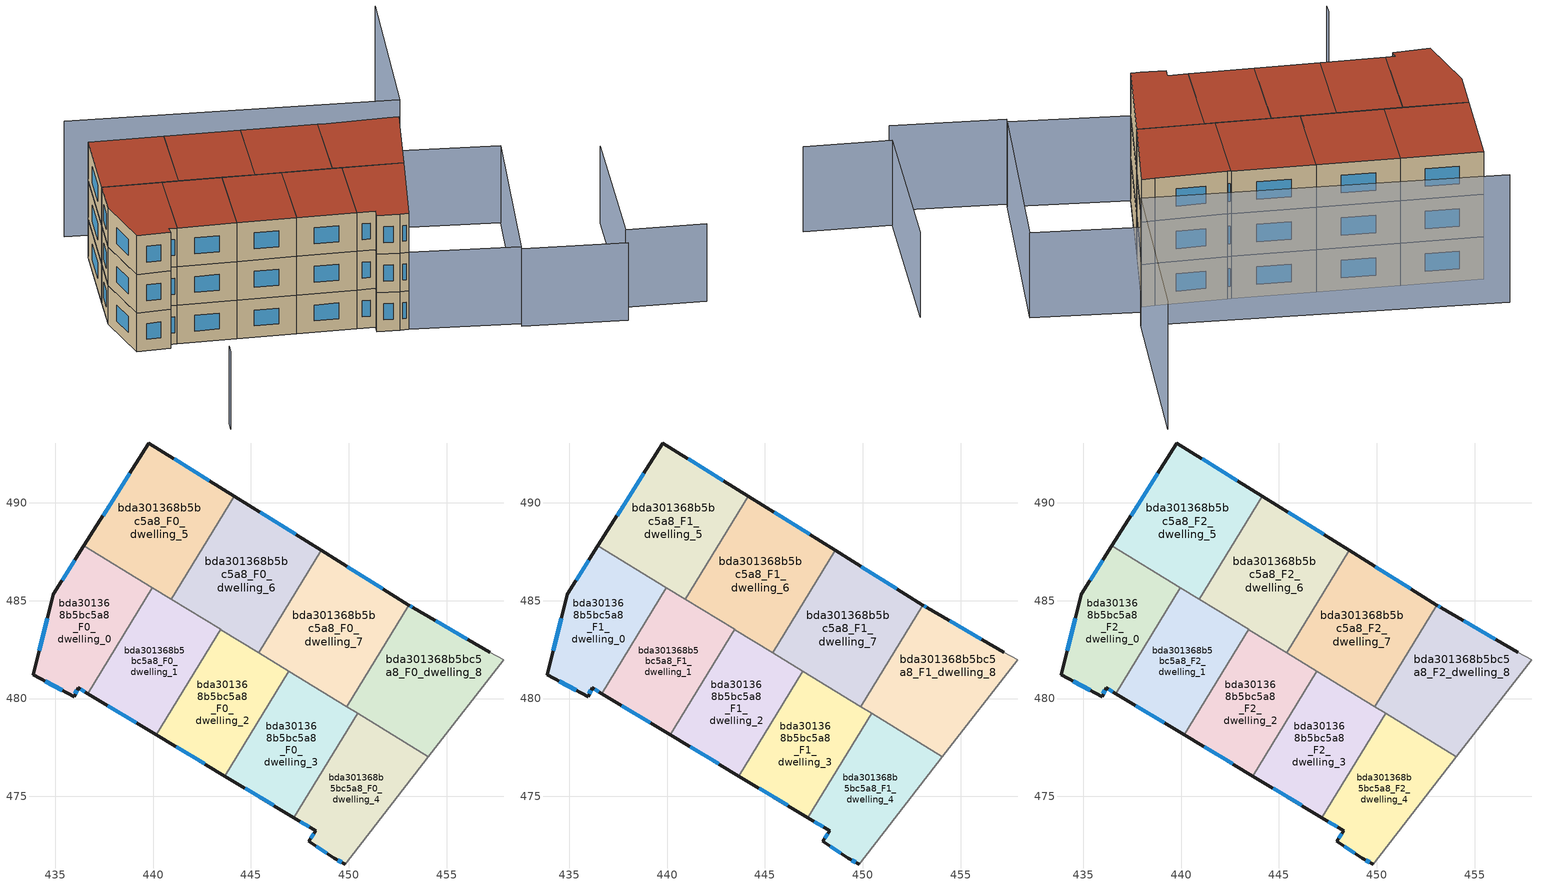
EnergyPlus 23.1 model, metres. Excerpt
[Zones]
bda301368b5bc5a8_F0_dwelling_0
 floor ground (EU_floor_Construction): 439.96,485.66 436.66,480.25 436.16,480.55 435.95,480.1 433.87,481.22 434.88,485.32 436.45,487.8 z0
 wall outside (EU_wall_Construction): 436.45,487.8 434.88,485.32 433.87,481.22 435.95,480.1 436.16,480.55 436.66,480.25 z0:3
 wall to bda301368b5bc5a8_F0_dwelling_1 (EU_wall_Construction): 436.66,480.25 439.96,485.66 z0:3
 wall to bda301368b5bc5a8_F0_dwelling_5 (EU_wall_Construction): 439.96,485.66 436.45,487.8 z0:3
 window (EU_Window_Construction): 436.31,480.47 436.51,480.34 / 436.01,480.24 436.1,480.42 / 434.49,480.89 435.34,480.43 / 434.58,484.11 434.17,482.43 / 435.99,487.07 435.35,486.06 z0.88:2.12
bda301368b5bc5a8_F0_dwelling_1
 floor ground (EU_floor_Construction): 443.44,483.53 440.15,478.15 436.66,480.25 439.96,485.66 z0
 wall outside (EU_wall_Construction): 436.66,480.25 440.15,478.15 z0:3
 wall to bda301368b5bc5a8_F0_dwelling_2 (EU_wall_Construction): 440.15,478.15 443.44,483.53 z0:3
 wall to bda301368b5bc5a8_F0_dwelling_6 (EU_wall_Construction): 443.44,483.53 440.93,485.07 z0:3
 wall to bda301368b5bc5a8_F0_dwelling_5 (EU_wall_Construction): 440.93,485.07 439.96,485.66 z0:3
 window (EU_Window_Construction): 437.69,479.63 439.12,478.77 z0.88:2.12
bda301368b5bc5a8_F0_dwelling_2
 floor ground (EU_floor_Construction): 446.94,481.39 443.67,476.03 440.15,478.15 443.44,483.53 z0
 wall outside (EU_wall_Construction): 440.15,478.15 443.67,476.03 z0:3
 wall to bda301368b5bc5a8_F0_dwelling_3 (EU_wall_Construction): 443.67,476.03 446.94,481.39 z0:3
 wall to bda301368b5bc5a8_F0_dwelling_7 (EU_wall_Construction): 446.94,481.39 445.39,482.34 z0:3
 wall to bda301368b5bc5a8_F0_dwelling_6 (EU_wall_Construction): 445.39,482.34 443.44,483.53 z0:3
 window (EU_Window_Construction): 441.19,477.53 442.63,476.66 z0.88:2.12
bda301368b5bc5a8_F0_dwelling_3
 floor ground (EU_floor_Construction): 450.45,479.24 447.19,473.91 443.67,476.03 446.94,481.39 z0
 wall outside (EU_wall_Construction): 443.67,476.03 447.19,473.91 z0:3
 wall to bda301368b5bc5a8_F0_dwelling_4 (EU_wall_Construction): 447.19,473.91 450.45,479.24 z0:3
 wall to bda301368b5bc5a8_F0_dwelling_8 (EU_wall_Construction): 450.45,479.24 449.89,479.58 z0:3
 wall to bda301368b5bc5a8_F0_dwelling_7 (EU_wall_Construction): 449.89,479.58 446.94,481.39 z0:3
 window (EU_Window_Construction): 444.71,475.41 446.15,474.54 z0.88:2.12
bda301368b5bc5a8_F0_dwelling_4
 floor ground (EU_floor_Construction): 454.07,477.03 449.81,471.54 449.26,471.82 447.96,472.71 448.32,473.23 447.19,473.91 450.45,479.24 z0
 wall outside (EU_wall_Construction): 447.19,473.91 448.32,473.23 447.96,472.71 449.26,471.82 449.81,471.54 z0:3
 wall adiabatic (EU_wall_Construction): 449.81,471.54 454.07,477.03 z0:3
 wall to bda301368b5bc5a8_F0_dwelling_8 (EU_wall_Construction): 454.07,477.03 450.46,479.24 z0:3
 window (EU_Window_Construction): 448.34,472.45 448.88,472.09 / 448.21,473.08 448.06,472.87 / 447.52,473.71 447.99,473.43 / 449.42,471.74 449.65,471.62 z0.88:2.12
bda301368b5bc5a8_F0_dwelling_5
 floor ground (EU_floor_Construction): 444.15,490.34 440.93,485.07 436.45,487.8 439.79,493.07 z0
 wall outside (EU_wall_Construction): 444.15,490.34 439.79,493.07 436.45,487.8 z0:3
 wall to bda301368b5bc5a8_F0_dwelling_6 (EU_wall_Construction): 440.93,485.07 444.15,490.34 z0:3
 window (EU_Window_Construction): 438.8,491.51 437.44,489.36 / 442.86,491.15 441.07,492.26 z0.88:2.12
bda301368b5bc5a8_F0_dwelling_6
 floor ground (EU_floor_Construction): 448.59,487.57 445.39,482.33 440.93,485.07 444.15,490.34 z0
 wall outside (EU_wall_Construction): 448.59,487.57 444.15,490.34 z0:3
 wall to bda301368b5bc5a8_F0_dwelling_7 (EU_wall_Construction): 445.39,482.33 448.59,487.57 z0:3
 window (EU_Window_Construction): 447.28,488.39 445.46,489.52 z0.88:2.12
bda301368b5bc5a8_F0_dwelling_7
 floor ground (EU_floor_Construction): 453.07,484.78 449.89,479.58 445.39,482.33 448.59,487.57 z0
 wall outside (EU_wall_Construction): 453.07,484.78 448.59,487.57 z0:3
 wall to bda301368b5bc5a8_F0_dwelling_8 (EU_wall_Construction): 449.89,479.58 453.07,484.78 z0:3
 window (EU_Window_Construction): 451.75,485.6 449.92,486.75 z0.88:2.12
bda301368b5bc5a8_F0_dwelling_8
 floor ground (EU_floor_Construction): 457.22,482.37 457.92,481.98 454.07,477.03 449.89,479.58 453.07,484.78 453.31,484.63 z0
 wall outside (EU_wall_Construction): 457.22,482.37 453.31,484.63 453.07,484.78 z0:3
 wall adiabatic (EU_wall_Construction): 454.07,477.03 457.92,481.98 457.22,482.37 z0:3
 window (EU_Window_Construction): 453.24,484.68 453.14,484.73 / 456.06,483.04 454.46,483.96 z0.88:2.12
bda301368b5bc5a8_F1_dwelling_0
 floor to bda301368b5bc5a8_F0_dwelling_0 (EU_floor_Construction): 439.96,485.66 436.66,480.25 436.16,480.55 435.95,480.1 433.87,481.22 434.88,485.32 436.45,487.8 z3
 wall outside (EU_wall_Construction): 436.45,487.8 434.88,485.32 433.87,481.22 435.95,480.1 436.16,480.55 436.66,480.25 z3:6
 wall to bda301368b5bc5a8_F1_dwelling_1 (EU_wall_Construction): 436.66,480.25 439.96,485.66 z3:6
 wall to bda301368b5bc5a8_F1_dwelling_5 (EU_wall_Construction): 439.96,485.66 436.45,487.8 z3:6
 window (EU_Window_Construction): 436.31,480.47 436.51,480.34 / 436.01,480.24 436.1,480.42 / 434.49,480.89 435.34,480.43 / 434.58,484.11 434.17,482.43 / 435.99,487.07 435.35,486.06 z3.88:5.12
bda301368b5bc5a8_F1_dwelling_1
 floor to bda301368b5bc5a8_F0_dwelling_1 (EU_floor_Construction): 443.44,483.53 440.15,478.15 436.66,480.25 439.96,485.66 z3
 wall outside (EU_wall_Construction): 436.66,480.25 440.15,478.15 z3:6
 wall to bda301368b5bc5a8_F1_dwelling_2 (EU_wall_Construction): 440.15,478.15 443.44,483.53 z3:6
 wall to bda301368b5bc5a8_F1_dwelling_6 (EU_wall_Construction): 443.44,483.53 440.93,485.07 z3:6
 wall to bda301368b5bc5a8_F1_dwelling_5 (EU_wall_Construction): 440.93,485.07 439.96,485.66 z3:6
 window (EU_Window_Construction): 437.69,479.63 439.12,478.77 z3.88:5.12
bda301368b5bc5a8_F1_dwelling_2
 floor to bda301368b5bc5a8_F0_dwelling_2 (EU_floor_Construction): 446.94,481.39 443.67,476.03 440.15,478.15 443.44,483.53 z3
 wall outside (EU_wall_Construction): 440.15,478.15 443.67,476.03 z3:6
 wall to bda301368b5bc5a8_F1_dwelling_3 (EU_wall_Construction): 443.67,476.03 446.94,481.39 z3:6
 wall to bda301368b5bc5a8_F1_dwelling_7 (EU_wall_Construction): 446.94,481.39 445.39,482.34 z3:6
 wall to bda301368b5bc5a8_F1_dwelling_6 (EU_wall_Construction): 445.39,482.34 443.44,483.53 z3:6
 window (EU_Window_Construction): 441.19,477.53 442.63,476.66 z3.88:5.12
bda301368b5bc5a8_F1_dwelling_3
 floor to bda301368b5bc5a8_F0_dwelling_3 (EU_floor_Construction): 450.45,479.24 447.19,473.91 443.67,476.03 446.94,481.39 z3
 wall outside (EU_wall_Construction): 443.67,476.03 447.19,473.91 z3:6
 wall to bda301368b5bc5a8_F1_dwelling_4 (EU_wall_Construction): 447.19,473.91 450.45,479.24 z3:6
 wall to bda301368b5bc5a8_F1_dwelling_8 (EU_wall_Construction): 450.45,479.24 449.89,479.58 z3:6
 wall to bda301368b5bc5a8_F1_dwelling_7 (EU_wall_Construction): 449.89,479.58 446.94,481.39 z3:6
 window (EU_Window_Construction): 444.71,475.41 446.15,474.54 z3.88:5.12
bda301368b5bc5a8_F1_dwelling_4
 floor to bda301368b5bc5a8_F0_dwelling_4 (EU_floor_Construction): 454.07,477.03 449.81,471.54 449.26,471.82 447.96,472.71 448.32,473.23 447.19,473.91 450.45,479.24 z3
 wall outside (EU_wall_Construction): 447.19,473.91 448.32,473.23 447.96,472.71 449.26,471.82 449.81,471.54 z3:6
 wall adiabatic (EU_wall_Construction): 449.81,471.54 454.07,477.03 z3:6
 wall to bda301368b5bc5a8_F1_dwelling_8 (EU_wall_Construction): 454.07,477.03 450.46,479.24 z3:6
 window (EU_Window_Construction): 448.34,472.45 448.88,472.09 / 448.21,473.08 448.06,472.87 / 447.52,473.71 447.99,473.43 / 449.42,471.74 449.65,471.62 z3.88:5.12
bda301368b5bc5a8_F1_dwelling_5
 floor to bda301368b5bc5a8_F0_dwelling_5 (EU_floor_Construction): 444.15,490.34 440.93,485.07 436.45,487.8 439.79,493.07 z3
 wall outside (EU_wall_Construction): 444.15,490.34 439.79,493.07 436.45,487.8 z3:6
 wall to bda301368b5bc5a8_F1_dwelling_6 (EU_wall_Construction): 440.93,485.07 444.15,490.34 z3:6
 window (EU_Window_Construction): 438.8,491.51 437.44,489.36 / 442.86,491.15 441.07,492.26 z3.88:5.12
bda301368b5bc5a8_F1_dwelling_6
 floor to bda301368b5bc5a8_F0_dwelling_6 (EU_floor_Construction): 448.59,487.57 445.39,482.33 440.93,485.07 444.15,490.34 z3
 wall outside (EU_wall_Construction): 448.59,487.57 444.15,490.34 z3:6
 wall to bda301368b5bc5a8_F1_dwelling_7 (EU_wall_Construction): 445.39,482.33 448.59,487.57 z3:6
 window (EU_Window_Construction): 447.28,488.39 445.46,489.52 z3.88:5.12
bda301368b5bc5a8_F1_dwelling_7
 floor to bda301368b5bc5a8_F0_dwelling_7 (EU_floor_Construction): 453.07,484.78 449.89,479.58 445.39,482.33 448.59,487.57 z3
 wall outside (EU_wall_Construction): 453.07,484.78 448.59,487.57 z3:6
 wall to bda301368b5bc5a8_F1_dwelling_8 (EU_wall_Construction): 449.89,479.58 453.07,484.78 z3:6
 window (EU_Window_Construction): 451.75,485.6 449.92,486.75 z3.88:5.12
bda301368b5bc5a8_F1_dwelling_8
 floor to bda301368b5bc5a8_F0_dwelling_8 (EU_floor_Construction): 457.22,482.37 457.92,481.98 454.07,477.03 449.89,479.58 453.07,484.78 453.31,484.63 z3
 wall outside (EU_wall_Construction): 457.22,482.37 453.31,484.63 453.07,484.78 z3:6
 wall adiabatic (EU_wall_Construction): 454.07,477.03 457.92,481.98 457.22,482.37 z3:6
 window (EU_Window_Construction): 453.24,484.68 453.14,484.73 / 456.06,483.04 454.46,483.96 z3.88:5.12
bda301368b5bc5a8_F2_dwelling_0
 floor to bda301368b5bc5a8_F1_dwelling_0 (EU_floor_Construction): 439.96,485.66 436.66,480.25 436.16,480.55 435.95,480.1 433.87,481.22 434.88,485.32 436.45,487.8 z6
 wall outside (EU_wall_Construction): 436.45,487.8 434.88,485.32 433.87,481.22 435.95,480.1 436.16,480.55 436.66,480.25 z6:9
 wall to bda301368b5bc5a8_F2_dwelling_1 (EU_wall_Construction): 436.66,480.25 439.96,485.66 z6:9
 wall to bda301368b5bc5a8_F2_dwelling_5 (EU_wall_Construction): 439.96,485.66 436.45,487.8 z6:9
 window (EU_Window_Construction): 436.31,480.47 436.51,480.34 / 436.01,480.24 436.1,480.42 / 434.49,480.89 435.34,480.43 / 434.58,484.11 434.17,482.43 / 435.99,487.07 435.35,486.06 z6.88:8.12
 roof outside (EU_roof_Construction): 436.66,480.25 439.96,485.66 436.45,487.8 434.88,485.32 433.87,481.22 435.95,480.1 436.16,480.55 z9
bda301368b5bc5a8_F2_dwelling_1
 floor to bda301368b5bc5a8_F1_dwelling_1 (EU_floor_Construction): 443.44,483.53 440.15,478.15 436.66,480.25 439.96,485.66 z6
 wall outside (EU_wall_Construction): 436.66,480.25 440.15,478.15 z6:9
 wall to bda301368b5bc5a8_F2_dwelling_2 (EU_wall_Construction): 440.15,478.15 443.44,483.53 z6:9
 wall to bda301368b5bc5a8_F2_dwelling_6 (EU_wall_Construction): 443.44,483.53 440.93,485.07 z6:9
 wall to bda301368b5bc5a8_F2_dwelling_5 (EU_wall_Construction): 440.93,485.07 439.96,485.66 z6:9
 window (EU_Window_Construction): 437.69,479.63 439.12,478.77 z6.88:8.12
 roof outside (EU_roof_Construction): 440.15,478.15 443.44,483.53 439.96,485.66 436.66,480.25 z9
bda301368b5bc5a8_F2_dwelling_2
 floor to bda301368b5bc5a8_F1_dwelling_2 (EU_floor_Construction): 446.94,481.39 443.67,476.03 440.15,478.15 443.44,483.53 z6
 wall outside (EU_wall_Construction): 440.15,478.15 443.67,476.03 z6:9
 wall to bda301368b5bc5a8_F2_dwelling_3 (EU_wall_Construction): 443.67,476.03 446.94,481.39 z6:9
 wall to bda301368b5bc5a8_F2_dwelling_7 (EU_wall_Construction): 446.94,481.39 445.39,482.34 z6:9
 wall to bda301368b5bc5a8_F2_dwelling_6 (EU_wall_Construction): 445.39,482.34 443.44,483.53 z6:9
 window (EU_Window_Construction): 441.19,477.53 442.63,476.66 z6.88:8.12
 roof outside (EU_roof_Construction): 443.67,476.03 446.94,481.39 443.44,483.53 440.15,478.15 z9
bda301368b5bc5a8_F2_dwelling_3
 floor to bda301368b5bc5a8_F1_dwelling_3 (EU_floor_Construction): 450.45,479.24 447.19,473.91 443.67,476.03 446.94,481.39 z6
 wall outside (EU_wall_Construction): 443.67,476.03 447.19,473.91 z6:9
 wall to bda301368b5bc5a8_F2_dwelling_4 (EU_wall_Construction): 447.19,473.91 450.45,479.24 z6:9
 wall to bda301368b5bc5a8_F2_dwelling_8 (EU_wall_Construction): 450.45,479.24 449.89,479.58 z6:9
 wall to bda301368b5bc5a8_F2_dwelling_7 (EU_wall_Construction): 449.89,479.58 446.94,481.39 z6:9
 window (EU_Window_Construction): 444.71,475.41 446.15,474.54 z6.88:8.12
 roof outside (EU_roof_Construction): 447.19,473.91 450.45,479.24 446.94,481.39 443.67,476.03 z9
bda301368b5bc5a8_F2_dwelling_4
 floor to bda301368b5bc5a8_F1_dwelling_4 (EU_floor_Construction): 454.07,477.03 449.81,471.54 449.26,471.82 447.96,472.71 448.32,473.23 447.19,473.91 450.45,479.24 z6
 wall outside (EU_wall_Construction): 447.19,473.91 448.32,473.23 447.96,472.71 449.26,471.82 449.81,471.54 z6:9
 wall adiabatic (EU_wall_Construction): 449.81,471.54 454.07,477.03 z6:9
 wall to bda301368b5bc5a8_F2_dwelling_8 (EU_wall_Construction): 454.07,477.03 450.46,479.24 z6:9
 window (EU_Window_Construction): 448.34,472.45 448.88,472.09 / 448.21,473.08 448.06,472.87 / 447.52,473.71 447.99,473.43 / 449.42,471.74 449.65,471.62 z6.88:8.12
 roof outside (EU_roof_Construction): 449.81,471.54 454.07,477.03 450.45,479.24 447.19,473.91 448.32,473.23 447.96,472.71 449.26,471.82 z9
bda301368b5bc5a8_F2_dwelling_5
 floor to bda301368b5bc5a8_F1_dwelling_5 (EU_floor_Construction): 444.15,490.34 440.93,485.07 436.45,487.8 439.79,493.07 z6
 wall outside (EU_wall_Construction): 444.15,490.34 439.79,493.07 436.45,487.8 z6:9
 wall to bda301368b5bc5a8_F2_dwelling_6 (EU_wall_Construction): 440.93,485.07 444.15,490.34 z6:9
 window (EU_Window_Construction): 438.8,491.51 437.44,489.36 / 442.86,491.15 441.07,492.26 z6.88:8.12
 roof outside (EU_roof_Construction): 440.93,485.07 444.15,490.34 439.79,493.07 436.45,487.8 z9
bda301368b5bc5a8_F2_dwelling_6
 floor to bda301368b5bc5a8_F1_dwelling_6 (EU_floor_Construction): 448.59,487.57 445.39,482.33 440.93,485.07 444.15,490.34 z6
 wall outside (EU_wall_Construction): 448.59,487.57 444.15,490.34 z6:9
 wall to bda301368b5bc5a8_F2_dwelling_7 (EU_wall_Construction): 445.39,482.33 448.59,487.57 z6:9
 window (EU_Window_Construction): 447.28,488.39 445.46,489.52 z6.88:8.12
 roof outside (EU_roof_Construction): 445.39,482.33 448.59,487.57 444.15,490.34 440.93,485.07 z9
bda301368b5bc5a8_F2_dwelling_7
 floor to bda301368b5bc5a8_F1_dwelling_7 (EU_floor_Construction): 453.07,484.78 449.89,479.58 445.39,482.33 448.59,487.57 z6
 wall outside (EU_wall_Construction): 453.07,484.78 448.59,487.57 z6:9
 wall to bda301368b5bc5a8_F2_dwelling_8 (EU_wall_Construction): 449.89,479.58 453.07,484.78 z6:9
 window (EU_Window_Construction): 451.75,485.6 449.92,486.75 z6.88:8.12
 roof outside (EU_roof_Construction): 449.89,479.58 453.07,484.78 448.59,487.57 445.39,482.33 z9
bda301368b5bc5a8_F2_dwelling_8
 floor to bda301368b5bc5a8_F1_dwelling_8 (EU_floor_Construction): 457.22,482.37 457.92,481.98 454.07,477.03 449.89,479.58 453.07,484.78 453.31,484.63 z6
 wall outside (EU_wall_Construction): 457.22,482.37 453.31,484.63 453.07,484.78 z6:9
 wall adiabatic (EU_wall_Construction): 454.07,477.03 457.92,481.98 457.22,482.37 z6:9
 window (EU_Window_Construction): 453.24,484.68 453.14,484.73 / 456.06,483.04 454.46,483.96 z6.88:8.12
 roof outside (EU_roof_Construction): 454.07,477.03 457.92,481.98 457.22,482.37 453.31,484.63 453.07,484.78 449.89,479.58 z9
shading: 431.8,469.09 432.19,469.72 / 467.53,461.33 462.86,464.28 / 462.86,464.28 469.04,474.05 / 461.83,462.79 455.86,466.9 / 464,478.49 456.03,467.16 / 456.03,467.16 449.81,471.54 / 449.81,471.54 457.78,482.87 / 457.78,482.87 464,478.49 z0:6; 466.59,494.48 459.49,483.71 / 459.49,483.71 440.45,496.28 z0:9
[Building]
EU S2 Campaign: North Axis=0; Terrain=City; Solar Distribution=FullExterior
[Site:Location]
Montreal-Trudeau.Intl.AP: Latitude=45.4667; Longitude=-73.75; Time Zone=-5; Elevation=36
[SizingPeriod:WeatherFileDays]
AnnualSizingPeriod: Begin Month=1; Begin Day of Month=1; End Month=12; End Day of Month=31; Day of Week for Start Day=Monday; Use Weather File Daylight Saving Period=No; Use Weather File Rain and Snow Indicators=No
[MATERIAL]
EU_InternalMass_Material: Roughness=MediumRough; Thickness=0.1; Conductivity=1; Density=1800; Specific Heat=900; Thermal Absorptance=0.9; Solar Absorptance=0.7; Visible Absorptance=0.7
[MATERIAL:NOMASS] Roughness=MediumRough; Thermal Absorptance=0.9; Solar Absorptance=0.7; Visible Absorptance=0.7
Name | Thermal Resistance
EU_wall_NoMass | 1.609
EU_roof_NoMass | 2.744
EU_floor_NoMass | 1.35572
[WINDOWMATERIAL:SIMPLEGLAZINGSYSTEM]
EU_Window_SimpleGlazing: UFactor=2.99806; Solar Heat Gain Coefficient=0.8; Visible Transmittance=0.8
[CONSTRUCTION]
EU_wall_Construction: EU_wall_NoMass
EU_roof_Construction: EU_roof_NoMass
EU_floor_Construction: EU_floor_NoMass
EU_Window_Construction: EU_Window_SimpleGlazing
EU_InternalMass_Construction: EU_InternalMass_Material
[ZONE] Type=1; Multiplier=1; Ceiling Height=autocalculate; Floor Area=autocalculate; Part of Total Floor Area=Yes
Name | Volume
bda301368b5bc5a8_F0_dwelling_0; bda301368b5bc5a8_F1_dwelling_0; bda301368b5bc5a8_F2_dwelling_0 | 77.4053
bda301368b5bc5a8_F0_dwelling_1; bda301368b5bc5a8_F1_dwelling_1; bda301368b5bc5a8_F2_dwelling_1 | 77.4148
bda301368b5bc5a8_F0_dwelling_2; bda301368b5bc5a8_F1_dwelling_2; bda301368b5bc5a8_F2_dwelling_2 | 77.3936
bda301368b5bc5a8_F0_dwelling_3; bda301368b5bc5a8_F1_dwelling_3; bda301368b5bc5a8_F2_dwelling_3 | 77.4104
bda301368b5bc5a8_F0_dwelling_4; bda301368b5bc5a8_F1_dwelling_4; bda301368b5bc5a8_F2_dwelling_4 | 77.4001
bda301368b5bc5a8_F0_dwelling_5; bda301368b5bc5a8_F1_dwelling_5; bda301368b5bc5a8_F2_dwelling_5 | 96.7478
bda301368b5bc5a8_F0_dwelling_6; bda301368b5bc5a8_F1_dwelling_6; bda301368b5bc5a8_F2_dwelling_6 | 96.7544
bda301368b5bc5a8_F0_dwelling_7; bda301368b5bc5a8_F1_dwelling_7; bda301368b5bc5a8_F2_dwelling_7 | 96.7346
bda301368b5bc5a8_F0_dwelling_8; bda301368b5bc5a8_F1_dwelling_8; bda301368b5bc5a8_F2_dwelling_8 | 96.7449
[INTERNALMASS] Construction=EU_InternalMass_Construction
Name | Zone or ZoneList | Surface Area
bda301368b5bc5a8_F0_dwelling_0_EU_InternalMass | bda301368b5bc5a8_F0_dwelling_0 | 25.8017
bda301368b5bc5a8_F0_dwelling_1_EU_InternalMass | bda301368b5bc5a8_F0_dwelling_1 | 25.8049
bda301368b5bc5a8_F0_dwelling_2_EU_InternalMass | bda301368b5bc5a8_F0_dwelling_2 | 25.7978
bda301368b5bc5a8_F0_dwelling_3_EU_InternalMass | bda301368b5bc5a8_F0_dwelling_3 | 25.8037
bda301368b5bc5a8_F0_dwelling_4_EU_InternalMass | bda301368b5bc5a8_F0_dwelling_4 | 25.7995
bda301368b5bc5a8_F0_dwelling_5_EU_InternalMass | bda301368b5bc5a8_F0_dwelling_5 | 32.2493
bda301368b5bc5a8_F0_dwelling_6_EU_InternalMass | bda301368b5bc5a8_F0_dwelling_6 | 32.2519
bda301368b5bc5a8_F0_dwelling_7_EU_InternalMass | bda301368b5bc5a8_F0_dwelling_7 | 32.2448
bda301368b5bc5a8_F0_dwelling_8_EU_InternalMass | bda301368b5bc5a8_F0_dwelling_8 | 32.2486
bda301368b5bc5a8_F1_dwelling_0_EU_InternalMass | bda301368b5bc5a8_F1_dwelling_0 | 25.8017
bda301368b5bc5a8_F1_dwelling_1_EU_InternalMass | bda301368b5bc5a8_F1_dwelling_1 | 25.8049
bda301368b5bc5a8_F1_dwelling_2_EU_InternalMass | bda301368b5bc5a8_F1_dwelling_2 | 25.7978
bda301368b5bc5a8_F1_dwelling_3_EU_InternalMass | bda301368b5bc5a8_F1_dwelling_3 | 25.8037
bda301368b5bc5a8_F1_dwelling_4_EU_InternalMass | bda301368b5bc5a8_F1_dwelling_4 | 25.7995
bda301368b5bc5a8_F1_dwelling_5_EU_InternalMass | bda301368b5bc5a8_F1_dwelling_5 | 32.2493
bda301368b5bc5a8_F1_dwelling_6_EU_InternalMass | bda301368b5bc5a8_F1_dwelling_6 | 32.2519
bda301368b5bc5a8_F1_dwelling_7_EU_InternalMass | bda301368b5bc5a8_F1_dwelling_7 | 32.2448
bda301368b5bc5a8_F1_dwelling_8_EU_InternalMass | bda301368b5bc5a8_F1_dwelling_8 | 32.2486
bda301368b5bc5a8_F2_dwelling_0_EU_InternalMass | bda301368b5bc5a8_F2_dwelling_0 | 25.8017
bda301368b5bc5a8_F2_dwelling_1_EU_InternalMass | bda301368b5bc5a8_F2_dwelling_1 | 25.8049
bda301368b5bc5a8_F2_dwelling_2_EU_InternalMass | bda301368b5bc5a8_F2_dwelling_2 | 25.7978
bda301368b5bc5a8_F2_dwelling_3_EU_InternalMass | bda301368b5bc5a8_F2_dwelling_3 | 25.8037
bda301368b5bc5a8_F2_dwelling_4_EU_InternalMass | bda301368b5bc5a8_F2_dwelling_4 | 25.7995
bda301368b5bc5a8_F2_dwelling_5_EU_InternalMass | bda301368b5bc5a8_F2_dwelling_5 | 32.2493
bda301368b5bc5a8_F2_dwelling_6_EU_InternalMass | bda301368b5bc5a8_F2_dwelling_6 | 32.2519
bda301368b5bc5a8_F2_dwelling_7_EU_InternalMass | bda301368b5bc5a8_F2_dwelling_7 | 32.2448
bda301368b5bc5a8_F2_dwelling_8_EU_InternalMass | bda301368b5bc5a8_F2_dwelling_8 | 32.2486
[OTHEREQUIPMENT] Fuel Type=Electricity; Design Level Calculation Method=Watts/Area; Power per Zone Floor Area=1; Fraction Latent=0; Fraction Radiant=0; Fraction Lost=0; Carbon Dioxide Generation Rate=0; EndUse Subcategory=EU_Step8_InternalGains
Name | Zone or ZoneList or Space or SpaceList | Schedule
EU_Step8_InternalGain_bda301368b5bc5a8_F0_dwelling_0_f000 | bda301368b5bc5a8_F0_dwelling_0 | EU_Step8_GainSchedule_bda301368b5bc5a8_F0_dwelling_0_f000
EU_Step8_InternalGain_bda301368b5bc5a8_F0_dwelling_1_f000 | bda301368b5bc5a8_F0_dwelling_1 | EU_Step8_GainSchedule_bda301368b5bc5a8_F0_dwelling_1_f000
EU_Step8_InternalGain_bda301368b5bc5a8_F0_dwelling_2_f000 | bda301368b5bc5a8_F0_dwelling_2 | EU_Step8_GainSchedule_bda301368b5bc5a8_F0_dwelling_2_f000
EU_Step8_InternalGain_bda301368b5bc5a8_F0_dwelling_3_f000 | bda301368b5bc5a8_F0_dwelling_3 | EU_Step8_GainSchedule_bda301368b5bc5a8_F0_dwelling_3_f000
EU_Step8_InternalGain_bda301368b5bc5a8_F0_dwelling_4_f000 | bda301368b5bc5a8_F0_dwelling_4 | EU_Step8_GainSchedule_bda301368b5bc5a8_F0_dwelling_4_f000
EU_Step8_InternalGain_bda301368b5bc5a8_F0_dwelling_5_f000 | bda301368b5bc5a8_F0_dwelling_5 | EU_Step8_GainSchedule_bda301368b5bc5a8_F0_dwelling_5_f000
EU_Step8_InternalGain_bda301368b5bc5a8_F0_dwelling_6_f000 | bda301368b5bc5a8_F0_dwelling_6 | EU_Step8_GainSchedule_bda301368b5bc5a8_F0_dwelling_6_f000
EU_Step8_InternalGain_bda301368b5bc5a8_F0_dwelling_7_f000 | bda301368b5bc5a8_F0_dwelling_7 | EU_Step8_GainSchedule_bda301368b5bc5a8_F0_dwelling_7_f000
EU_Step8_InternalGain_bda301368b5bc5a8_F0_dwelling_8_f000 | bda301368b5bc5a8_F0_dwelling_8 | EU_Step8_GainSchedule_bda301368b5bc5a8_F0_dwelling_8_f000
EU_Step8_InternalGain_bda301368b5bc5a8_F1_dwelling_0_f000 | bda301368b5bc5a8_F1_dwelling_0 | EU_Step8_GainSchedule_bda301368b5bc5a8_F1_dwelling_0_f000
EU_Step8_InternalGain_bda301368b5bc5a8_F1_dwelling_1_f000 | bda301368b5bc5a8_F1_dwelling_1 | EU_Step8_GainSchedule_bda301368b5bc5a8_F1_dwelling_1_f000
EU_Step8_InternalGain_bda301368b5bc5a8_F1_dwelling_2_f000 | bda301368b5bc5a8_F1_dwelling_2 | EU_Step8_GainSchedule_bda301368b5bc5a8_F1_dwelling_2_f000
EU_Step8_InternalGain_bda301368b5bc5a8_F1_dwelling_3_f000 | bda301368b5bc5a8_F1_dwelling_3 | EU_Step8_GainSchedule_bda301368b5bc5a8_F1_dwelling_3_f000
EU_Step8_InternalGain_bda301368b5bc5a8_F1_dwelling_4_f000 | bda301368b5bc5a8_F1_dwelling_4 | EU_Step8_GainSchedule_bda301368b5bc5a8_F1_dwelling_4_f000
EU_Step8_InternalGain_bda301368b5bc5a8_F1_dwelling_5_f000 | bda301368b5bc5a8_F1_dwelling_5 | EU_Step8_GainSchedule_bda301368b5bc5a8_F1_dwelling_5_f000
EU_Step8_InternalGain_bda301368b5bc5a8_F1_dwelling_6_f000 | bda301368b5bc5a8_F1_dwelling_6 | EU_Step8_GainSchedule_bda301368b5bc5a8_F1_dwelling_6_f000
EU_Step8_InternalGain_bda301368b5bc5a8_F1_dwelling_7_f000 | bda301368b5bc5a8_F1_dwelling_7 | EU_Step8_GainSchedule_bda301368b5bc5a8_F1_dwelling_7_f000
EU_Step8_InternalGain_bda301368b5bc5a8_F1_dwelling_8_f000 | bda301368b5bc5a8_F1_dwelling_8 | EU_Step8_GainSchedule_bda301368b5bc5a8_F1_dwelling_8_f000
EU_Step8_InternalGain_bda301368b5bc5a8_F2_dwelling_0_f000 | bda301368b5bc5a8_F2_dwelling_0 | EU_Step8_GainSchedule_bda301368b5bc5a8_F2_dwelling_0_f000
EU_Step8_InternalGain_bda301368b5bc5a8_F2_dwelling_1_f000 | bda301368b5bc5a8_F2_dwelling_1 | EU_Step8_GainSchedule_bda301368b5bc5a8_F2_dwelling_1_f000
EU_Step8_InternalGain_bda301368b5bc5a8_F2_dwelling_2_f000 | bda301368b5bc5a8_F2_dwelling_2 | EU_Step8_GainSchedule_bda301368b5bc5a8_F2_dwelling_2_f000
EU_Step8_InternalGain_bda301368b5bc5a8_F2_dwelling_3_f000 | bda301368b5bc5a8_F2_dwelling_3 | EU_Step8_GainSchedule_bda301368b5bc5a8_F2_dwelling_3_f000
EU_Step8_InternalGain_bda301368b5bc5a8_F2_dwelling_4_f000 | bda301368b5bc5a8_F2_dwelling_4 | EU_Step8_GainSchedule_bda301368b5bc5a8_F2_dwelling_4_f000
EU_Step8_InternalGain_bda301368b5bc5a8_F2_dwelling_5_f000 | bda301368b5bc5a8_F2_dwelling_5 | EU_Step8_GainSchedule_bda301368b5bc5a8_F2_dwelling_5_f000
EU_Step8_InternalGain_bda301368b5bc5a8_F2_dwelling_6_f000 | bda301368b5bc5a8_F2_dwelling_6 | EU_Step8_GainSchedule_bda301368b5bc5a8_F2_dwelling_6_f000
EU_Step8_InternalGain_bda301368b5bc5a8_F2_dwelling_7_f000 | bda301368b5bc5a8_F2_dwelling_7 | EU_Step8_GainSchedule_bda301368b5bc5a8_F2_dwelling_7_f000
EU_Step8_InternalGain_bda301368b5bc5a8_F2_dwelling_8_f000 | bda301368b5bc5a8_F2_dwelling_8 | EU_Step8_GainSchedule_bda301368b5bc5a8_F2_dwelling_8_f000
[ZONEVENTILATION:DESIGNFLOWRATE] Schedule=EU_AlwaysOn; Design Flow Rate Calculation Method=AirChanges/Hour; Air Changes per Hour=0.684414; Ventilation Type=Natural; Fan Pressure Rise=0; Fan Total Efficiency=1; Constant Term Coefficient=1; Temperature Term Coefficient=0; Velocity Term Coefficient=0; Velocity Squared Term Coefficient=0; Minimum Indoor Temperature=-100; Maximum Indoor Temperature=100; Delta Temperature=-100; Minimum Outdoor Temperature=-100; Maximum Outdoor Temperature=100; Maximum Wind Speed=40
Name | Zone or ZoneList or Space or SpaceList
EU_ConstantAir_bda301368b5bc5a8_F0_dwelling_0 | bda301368b5bc5a8_F0_dwelling_0
EU_ConstantAir_bda301368b5bc5a8_F0_dwelling_1 | bda301368b5bc5a8_F0_dwelling_1
EU_ConstantAir_bda301368b5bc5a8_F0_dwelling_2 | bda301368b5bc5a8_F0_dwelling_2
EU_ConstantAir_bda301368b5bc5a8_F0_dwelling_3 | bda301368b5bc5a8_F0_dwelling_3
EU_ConstantAir_bda301368b5bc5a8_F0_dwelling_4 | bda301368b5bc5a8_F0_dwelling_4
EU_ConstantAir_bda301368b5bc5a8_F0_dwelling_5 | bda301368b5bc5a8_F0_dwelling_5
EU_ConstantAir_bda301368b5bc5a8_F0_dwelling_6 | bda301368b5bc5a8_F0_dwelling_6
EU_ConstantAir_bda301368b5bc5a8_F0_dwelling_7 | bda301368b5bc5a8_F0_dwelling_7
EU_ConstantAir_bda301368b5bc5a8_F0_dwelling_8 | bda301368b5bc5a8_F0_dwelling_8
EU_ConstantAir_bda301368b5bc5a8_F1_dwelling_0 | bda301368b5bc5a8_F1_dwelling_0
EU_ConstantAir_bda301368b5bc5a8_F1_dwelling_1 | bda301368b5bc5a8_F1_dwelling_1
EU_ConstantAir_bda301368b5bc5a8_F1_dwelling_2 | bda301368b5bc5a8_F1_dwelling_2
EU_ConstantAir_bda301368b5bc5a8_F1_dwelling_3 | bda301368b5bc5a8_F1_dwelling_3
EU_ConstantAir_bda301368b5bc5a8_F1_dwelling_4 | bda301368b5bc5a8_F1_dwelling_4
EU_ConstantAir_bda301368b5bc5a8_F1_dwelling_5 | bda301368b5bc5a8_F1_dwelling_5
EU_ConstantAir_bda301368b5bc5a8_F1_dwelling_6 | bda301368b5bc5a8_F1_dwelling_6
EU_ConstantAir_bda301368b5bc5a8_F1_dwelling_7 | bda301368b5bc5a8_F1_dwelling_7
EU_ConstantAir_bda301368b5bc5a8_F1_dwelling_8 | bda301368b5bc5a8_F1_dwelling_8
EU_ConstantAir_bda301368b5bc5a8_F2_dwelling_0 | bda301368b5bc5a8_F2_dwelling_0
EU_ConstantAir_bda301368b5bc5a8_F2_dwelling_1 | bda301368b5bc5a8_F2_dwelling_1
EU_ConstantAir_bda301368b5bc5a8_F2_dwelling_2 | bda301368b5bc5a8_F2_dwelling_2
EU_ConstantAir_bda301368b5bc5a8_F2_dwelling_3 | bda301368b5bc5a8_F2_dwelling_3
EU_ConstantAir_bda301368b5bc5a8_F2_dwelling_4 | bda301368b5bc5a8_F2_dwelling_4
EU_ConstantAir_bda301368b5bc5a8_F2_dwelling_5 | bda301368b5bc5a8_F2_dwelling_5
EU_ConstantAir_bda301368b5bc5a8_F2_dwelling_6 | bda301368b5bc5a8_F2_dwelling_6
EU_ConstantAir_bda301368b5bc5a8_F2_dwelling_7 | bda301368b5bc5a8_F2_dwelling_7
EU_ConstantAir_bda301368b5bc5a8_F2_dwelling_8 | bda301368b5bc5a8_F2_dwelling_8
[HVACTEMPLATE:THERMOSTAT] Constant Heating Setpoint=20; Constant Cooling Setpoint=50
EU_HeatOnly_bda301368b5bc5a8_F0_dwelling_0; EU_HeatOnly_bda301368b5bc5a8_F0_dwelling_1; EU_HeatOnly_bda301368b5bc5a8_F0_dwelling_2; EU_HeatOnly_bda301368b5bc5a8_F0_dwelling_3; EU_HeatOnly_bda301368b5bc5a8_F0_dwelling_4; EU_HeatOnly_bda301368b5bc5a8_F0_dwelling_5; EU_HeatOnly_bda301368b5bc5a8_F0_dwelling_6; EU_HeatOnly_bda301368b5bc5a8_F0_dwelling_7; EU_HeatOnly_bda301368b5bc5a8_F0_dwelling_8; EU_HeatOnly_bda301368b5bc5a8_F1_dwelling_0; EU_HeatOnly_bda301368b5bc5a8_F1_dwelling_1; EU_HeatOnly_bda301368b5bc5a8_F1_dwelling_2; EU_HeatOnly_bda301368b5bc5a8_F1_dwelling_3; EU_HeatOnly_bda301368b5bc5a8_F1_dwelling_4; EU_HeatOnly_bda301368b5bc5a8_F1_dwelling_5; EU_HeatOnly_bda301368b5bc5a8_F1_dwelling_6; EU_HeatOnly_bda301368b5bc5a8_F1_dwelling_7; EU_HeatOnly_bda301368b5bc5a8_F1_dwelling_8; EU_HeatOnly_bda301368b5bc5a8_F2_dwelling_0; EU_HeatOnly_bda301368b5bc5a8_F2_dwelling_1; EU_HeatOnly_bda301368b5bc5a8_F2_dwelling_2; EU_HeatOnly_bda301368b5bc5a8_F2_dwelling_3; EU_HeatOnly_bda301368b5bc5a8_F2_dwelling_4; EU_HeatOnly_bda301368b5bc5a8_F2_dwelling_5; EU_HeatOnly_bda301368b5bc5a8_F2_dwelling_6; EU_HeatOnly_bda301368b5bc5a8_F2_dwelling_7; EU_HeatOnly_bda301368b5bc5a8_F2_dwelling_8
[HVACTEMPLATE:ZONE:IDEALLOADSAIRSYSTEM] System Availability Schedule=EU_AlwaysOn; Maximum Heating Supply Air Temperature=50; Minimum Cooling Supply Air Temperature=13; Maximum Heating Supply Air Humidity Ratio=0.0156; Minimum Cooling Supply Air Humidity Ratio=0.0077; Heating Limit=NoLimit; Cooling Limit=NoLimit; Heating Availability Schedule=EU_AlwaysOn; Cooling Availability Schedule=EU_CoolingOff; Dehumidification Control Type=ConstantSensibleHeatRatio; Cooling Sensible Heat Ratio=0.7; Dehumidification Setpoint=60; Humidification Control Type=None; Humidification Setpoint=30; Outdoor Air Method=None; Outdoor Air Flow Rate per Person=0.00944; Outdoor Air Flow Rate per Zone Floor Area=0; Outdoor Air Flow Rate per Zone=0; Demand Controlled Ventilation Type=None; Outdoor Air Economizer Type=NoEconomizer; Heat Recovery Type=None; Sensible Heat Recovery Effectiveness=0.7; Latent Heat Recovery Effectiveness=0.65
Name | Template Thermostat
bda301368b5bc5a8_F0_dwelling_0 | EU_HeatOnly_bda301368b5bc5a8_F0_dwelling_0
bda301368b5bc5a8_F0_dwelling_1 | EU_HeatOnly_bda301368b5bc5a8_F0_dwelling_1
bda301368b5bc5a8_F0_dwelling_2 | EU_HeatOnly_bda301368b5bc5a8_F0_dwelling_2
bda301368b5bc5a8_F0_dwelling_3 | EU_HeatOnly_bda301368b5bc5a8_F0_dwelling_3
bda301368b5bc5a8_F0_dwelling_4 | EU_HeatOnly_bda301368b5bc5a8_F0_dwelling_4
bda301368b5bc5a8_F0_dwelling_5 | EU_HeatOnly_bda301368b5bc5a8_F0_dwelling_5
bda301368b5bc5a8_F0_dwelling_6 | EU_HeatOnly_bda301368b5bc5a8_F0_dwelling_6
bda301368b5bc5a8_F0_dwelling_7 | EU_HeatOnly_bda301368b5bc5a8_F0_dwelling_7
bda301368b5bc5a8_F0_dwelling_8 | EU_HeatOnly_bda301368b5bc5a8_F0_dwelling_8
bda301368b5bc5a8_F1_dwelling_0 | EU_HeatOnly_bda301368b5bc5a8_F1_dwelling_0
bda301368b5bc5a8_F1_dwelling_1 | EU_HeatOnly_bda301368b5bc5a8_F1_dwelling_1
bda301368b5bc5a8_F1_dwelling_2 | EU_HeatOnly_bda301368b5bc5a8_F1_dwelling_2
bda301368b5bc5a8_F1_dwelling_3 | EU_HeatOnly_bda301368b5bc5a8_F1_dwelling_3
bda301368b5bc5a8_F1_dwelling_4 | EU_HeatOnly_bda301368b5bc5a8_F1_dwelling_4
bda301368b5bc5a8_F1_dwelling_5 | EU_HeatOnly_bda301368b5bc5a8_F1_dwelling_5
bda301368b5bc5a8_F1_dwelling_6 | EU_HeatOnly_bda301368b5bc5a8_F1_dwelling_6
bda301368b5bc5a8_F1_dwelling_7 | EU_HeatOnly_bda301368b5bc5a8_F1_dwelling_7
bda301368b5bc5a8_F1_dwelling_8 | EU_HeatOnly_bda301368b5bc5a8_F1_dwelling_8
bda301368b5bc5a8_F2_dwelling_0 | EU_HeatOnly_bda301368b5bc5a8_F2_dwelling_0
bda301368b5bc5a8_F2_dwelling_1 | EU_HeatOnly_bda301368b5bc5a8_F2_dwelling_1
bda301368b5bc5a8_F2_dwelling_2 | EU_HeatOnly_bda301368b5bc5a8_F2_dwelling_2
bda301368b5bc5a8_F2_dwelling_3 | EU_HeatOnly_bda301368b5bc5a8_F2_dwelling_3
bda301368b5bc5a8_F2_dwelling_4 | EU_HeatOnly_bda301368b5bc5a8_F2_dwelling_4
bda301368b5bc5a8_F2_dwelling_5 | EU_HeatOnly_bda301368b5bc5a8_F2_dwelling_5
bda301368b5bc5a8_F2_dwelling_6 | EU_HeatOnly_bda301368b5bc5a8_F2_dwelling_6
bda301368b5bc5a8_F2_dwelling_7 | EU_HeatOnly_bda301368b5bc5a8_F2_dwelling_7
bda301368b5bc5a8_F2_dwelling_8 | EU_HeatOnly_bda301368b5bc5a8_F2_dwelling_8
[SIZING:ZONE] Zone Cooling Design Supply Air Temperature Input Method=SupplyAirTemperature; Zone Cooling Design Supply Air Temperature=13; Zone Heating Design Supply Air Temperature Input Method=SupplyAirTemperature; Zone Heating Design Supply Air Temperature=50; Zone Cooling Design Supply Air Humidity Ratio=0.008; Zone Heating Design Supply Air Humidity Ratio=0.008; Cooling Design Air Flow Method=DesignDay; Cooling Design Air Flow Rate=0; Cooling Minimum Air Flow per Zone Floor Area=0.000762; Cooling Minimum Air Flow=0; Cooling Minimum Air Flow Fraction=0.2; Heating Design Air Flow Method=DesignDay; Heating Design Air Flow Rate=0; Heating Maximum Air Flow per Zone Floor Area=0.002032; Heating Maximum Air Flow=0.141576; Heating Maximum Air Flow Fraction=0.3; Account for Dedicated Outdoor Air System=No; Dedicated Outdoor Air System Control Strategy=NeutralSupplyAir; Dedicated Outdoor Air Low Setpoint Temperature for Design=autosize; Dedicated Outdoor Air High Setpoint Temperature for Design=autosize; Zone Load Sizing Method=Sensible Load Only No Latent Load; Zone Latent Cooling Design Supply Air Humidity Ratio Input Method=HumidityRatioDifference; Zone Cooling Design Supply Air Humidity Ratio Difference=0.005; Zone Latent Heating Design Supply Air Humidity Ratio Input Method=HumidityRatioDifference; Zone Humidification Design Supply Air Humidity Ratio Difference=0.005
bda301368b5bc5a8_F0_dwelling_0; bda301368b5bc5a8_F0_dwelling_1; bda301368b5bc5a8_F0_dwelling_2; bda301368b5bc5a8_F0_dwelling_3; bda301368b5bc5a8_F0_dwelling_4; bda301368b5bc5a8_F0_dwelling_5; bda301368b5bc5a8_F0_dwelling_6; bda301368b5bc5a8_F0_dwelling_7; bda301368b5bc5a8_F0_dwelling_8; bda301368b5bc5a8_F1_dwelling_0; bda301368b5bc5a8_F1_dwelling_1; bda301368b5bc5a8_F1_dwelling_2; bda301368b5bc5a8_F1_dwelling_3; bda301368b5bc5a8_F1_dwelling_4; bda301368b5bc5a8_F1_dwelling_5; bda301368b5bc5a8_F1_dwelling_6; bda301368b5bc5a8_F1_dwelling_7; bda301368b5bc5a8_F1_dwelling_8; bda301368b5bc5a8_F2_dwelling_0; bda301368b5bc5a8_F2_dwelling_1; bda301368b5bc5a8_F2_dwelling_2; bda301368b5bc5a8_F2_dwelling_3; bda301368b5bc5a8_F2_dwelling_4; bda301368b5bc5a8_F2_dwelling_5; bda301368b5bc5a8_F2_dwelling_6; bda301368b5bc5a8_F2_dwelling_7; bda301368b5bc5a8_F2_dwelling_8
[SCHEDULE:CONSTANT]
Name | Hourly Value
EU_AlwaysOn | 1
EU_CoolingOff | 0
[SCHEDULE:FILE] Column Number=1; Rows to Skip at Top=0; Number of Hours of Data=8760; Column Separator=Comma; Interpolate to Timestep=No; Minutes per Item=60; Adjust Schedule for Daylight Savings=Yes
Name | File
EU_Step8_GainSchedule_bda301368b5bc5a8_F0_dwelling_0_f000 | ../../schedules/bda301368b5bc5a8/bda301368b5bc5a8_F0_dwelling_0_f000_gain.csv
EU_Step8_GainSchedule_bda301368b5bc5a8_F0_dwelling_1_f000 | ../../schedules/bda301368b5bc5a8/bda301368b5bc5a8_F0_dwelling_1_f000_gain.csv
EU_Step8_GainSchedule_bda301368b5bc5a8_F0_dwelling_2_f000 | ../../schedules/bda301368b5bc5a8/bda301368b5bc5a8_F0_dwelling_2_f000_gain.csv
EU_Step8_GainSchedule_bda301368b5bc5a8_F0_dwelling_3_f000 | ../../schedules/bda301368b5bc5a8/bda301368b5bc5a8_F0_dwelling_3_f000_gain.csv
EU_Step8_GainSchedule_bda301368b5bc5a8_F0_dwelling_4_f000 | ../../schedules/bda301368b5bc5a8/bda301368b5bc5a8_F0_dwelling_4_f000_gain.csv
EU_Step8_GainSchedule_bda301368b5bc5a8_F0_dwelling_5_f000 | ../../schedules/bda301368b5bc5a8/bda301368b5bc5a8_F0_dwelling_5_f000_gain.csv
EU_Step8_GainSchedule_bda301368b5bc5a8_F0_dwelling_6_f000 | ../../schedules/bda301368b5bc5a8/bda301368b5bc5a8_F0_dwelling_6_f000_gain.csv
EU_Step8_GainSchedule_bda301368b5bc5a8_F0_dwelling_7_f000 | ../../schedules/bda301368b5bc5a8/bda301368b5bc5a8_F0_dwelling_7_f000_gain.csv
EU_Step8_GainSchedule_bda301368b5bc5a8_F0_dwelling_8_f000 | ../../schedules/bda301368b5bc5a8/bda301368b5bc5a8_F0_dwelling_8_f000_gain.csv
EU_Step8_GainSchedule_bda301368b5bc5a8_F1_dwelling_0_f000 | ../../schedules/bda301368b5bc5a8/bda301368b5bc5a8_F1_dwelling_0_f000_gain.csv
EU_Step8_GainSchedule_bda301368b5bc5a8_F1_dwelling_1_f000 | ../../schedules/bda301368b5bc5a8/bda301368b5bc5a8_F1_dwelling_1_f000_gain.csv
EU_Step8_GainSchedule_bda301368b5bc5a8_F1_dwelling_2_f000 | ../../schedules/bda301368b5bc5a8/bda301368b5bc5a8_F1_dwelling_2_f000_gain.csv
EU_Step8_GainSchedule_bda301368b5bc5a8_F1_dwelling_3_f000 | ../../schedules/bda301368b5bc5a8/bda301368b5bc5a8_F1_dwelling_3_f000_gain.csv
EU_Step8_GainSchedule_bda301368b5bc5a8_F1_dwelling_4_f000 | ../../schedules/bda301368b5bc5a8/bda301368b5bc5a8_F1_dwelling_4_f000_gain.csv
EU_Step8_GainSchedule_bda301368b5bc5a8_F1_dwelling_5_f000 | ../../schedules/bda301368b5bc5a8/bda301368b5bc5a8_F1_dwelling_5_f000_gain.csv
EU_Step8_GainSchedule_bda301368b5bc5a8_F1_dwelling_6_f000 | ../../schedules/bda301368b5bc5a8/bda301368b5bc5a8_F1_dwelling_6_f000_gain.csv
EU_Step8_GainSchedule_bda301368b5bc5a8_F1_dwelling_7_f000 | ../../schedules/bda301368b5bc5a8/bda301368b5bc5a8_F1_dwelling_7_f000_gain.csv
EU_Step8_GainSchedule_bda301368b5bc5a8_F1_dwelling_8_f000 | ../../schedules/bda301368b5bc5a8/bda301368b5bc5a8_F1_dwelling_8_f000_gain.csv
EU_Step8_GainSchedule_bda301368b5bc5a8_F2_dwelling_0_f000 | ../../schedules/bda301368b5bc5a8/bda301368b5bc5a8_F2_dwelling_0_f000_gain.csv
EU_Step8_GainSchedule_bda301368b5bc5a8_F2_dwelling_1_f000 | ../../schedules/bda301368b5bc5a8/bda301368b5bc5a8_F2_dwelling_1_f000_gain.csv
EU_Step8_GainSchedule_bda301368b5bc5a8_F2_dwelling_2_f000 | ../../schedules/bda301368b5bc5a8/bda301368b5bc5a8_F2_dwelling_2_f000_gain.csv
EU_Step8_GainSchedule_bda301368b5bc5a8_F2_dwelling_3_f000 | ../../schedules/bda301368b5bc5a8/bda301368b5bc5a8_F2_dwelling_3_f000_gain.csv
EU_Step8_GainSchedule_bda301368b5bc5a8_F2_dwelling_4_f000 | ../../schedules/bda301368b5bc5a8/bda301368b5bc5a8_F2_dwelling_4_f000_gain.csv
EU_Step8_GainSchedule_bda301368b5bc5a8_F2_dwelling_5_f000 | ../../schedules/bda301368b5bc5a8/bda301368b5bc5a8_F2_dwelling_5_f000_gain.csv
EU_Step8_GainSchedule_bda301368b5bc5a8_F2_dwelling_6_f000 | ../../schedules/bda301368b5bc5a8/bda301368b5bc5a8_F2_dwelling_6_f000_gain.csv
EU_Step8_GainSchedule_bda301368b5bc5a8_F2_dwelling_7_f000 | ../../schedules/bda301368b5bc5a8/bda301368b5bc5a8_F2_dwelling_7_f000_gain.csv
EU_Step8_GainSchedule_bda301368b5bc5a8_F2_dwelling_8_f000 | ../../schedules/bda301368b5bc5a8/bda301368b5bc5a8_F2_dwelling_8_f000_gain.csv
